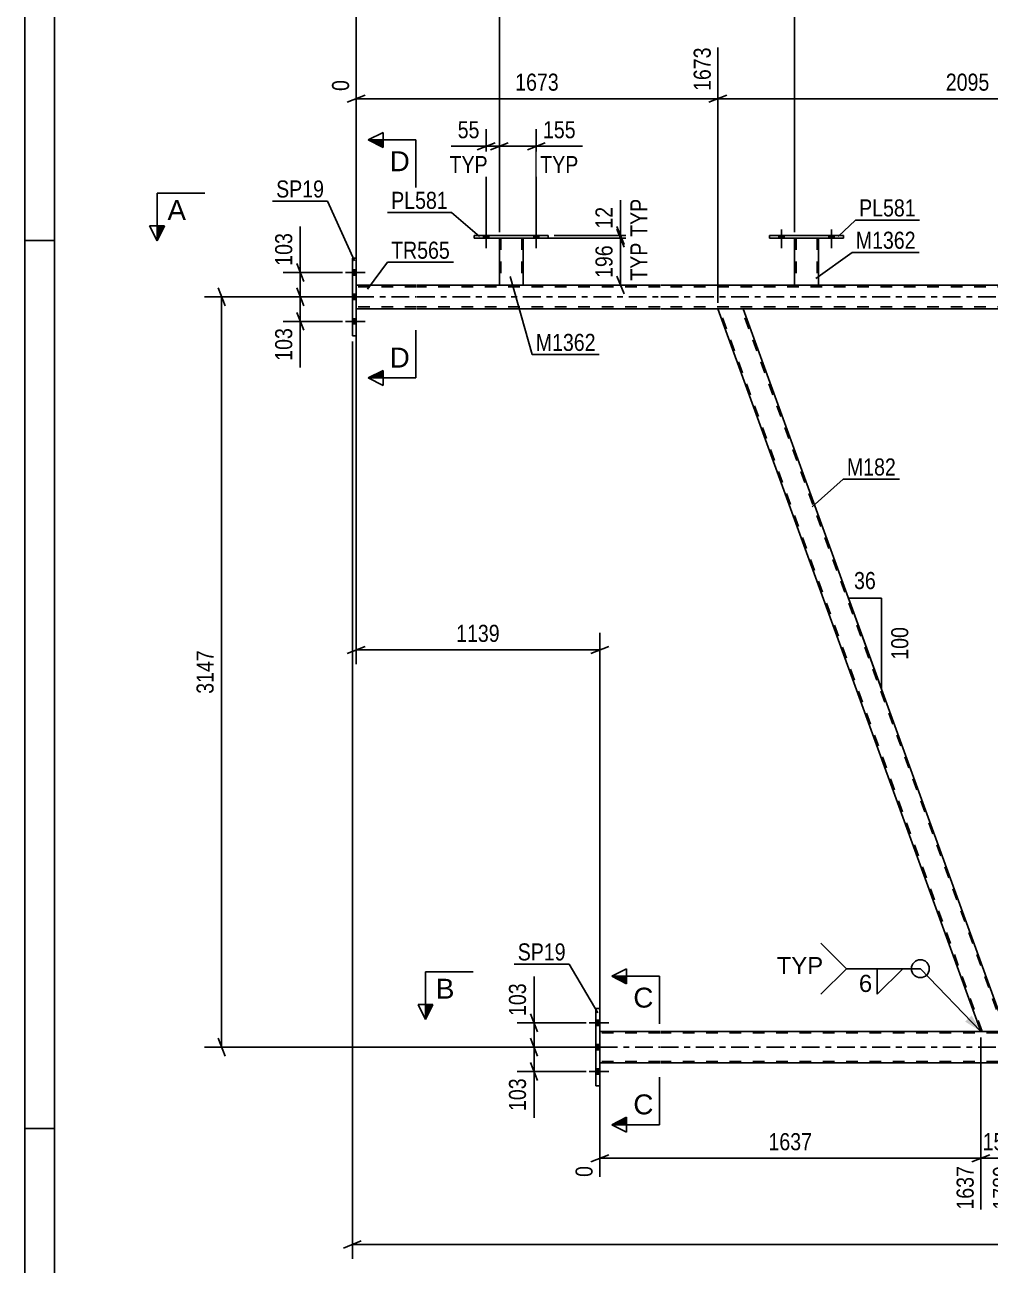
# Model space of a CAD drawing. Header units: millimetres. Extents: x 0 to 841, y 0 to 594.
# Drawn here: x 0 to 162, y 275.1 to 483.2 of the extents above; entities that cross this region are included whole.
import ezdxf

# ---------------------------------------------------------------- set-up
doc = ezdxf.new("R2010")
doc.units = ezdxf.units.MM
doc.linetypes.add('DXK_LINE_DOT2', pattern=[3.9198, 1.9599, -1.9599])
doc.linetypes.add('DXK_LINE_DOT3', pattern=[5.9187, 2.979, -0.9799, 0.9799, -0.9799])
doc.styles.add('Arial', font='ARIAL.TTF', dxfattribs={"height": 0.2})
doc.styles.add('Arial Narrow', font='ARIALN.TTF', dxfattribs={"height": 0.2})

# ---------------------------------------------------------------- blocks, each defined once
blk = doc.blocks.new('Unknown-103609051-1133')
at = {"color": 5, "linetype": 'Continuous'}
for p, q in [((0, 594), (0, 0)), ((5, 589), (5, 5)), ((5, 447), (0, 447)), ((5, 298), (0, 298))]:
    blk.add_line(p, q, dxfattribs=at)
blk = doc.blocks.new('Bolt-103609051-3653 - 3646')
at = {"linetype": 'Continuous'}
for points in [[(76.99, 447.37), (77.87, 447.37), (77.87, 447.85), (76.99, 447.85)], [(85.39, 447.37), (86.27, 447.37), (86.27, 447.85), (85.39, 447.85)]]:
    blk.add_hatch(color=1, dxfattribs=at).paths.add_polyline_path(points)
at = {"color": 1, "linetype": 'Continuous'}
for p, q in [((76.99, 447.85), (76.99, 447.37)), ((77.43, 448.85), (77.43, 445.73)), ((77.87, 447.85), (77.87, 447.37)), ((85.39, 447.85), (85.39, 447.37)), ((85.83, 448.85), (85.83, 445.73)), ((86.27, 447.85), (86.27, 447.37))]:
    blk.add_line(p, q, dxfattribs=at)
blk = doc.blocks.new('Bolt-103609051-3651 - 3646')
at = {"linetype": 'Continuous'}
for points in [[(126.54, 447.37), (127.42, 447.37), (127.42, 447.85), (126.54, 447.85)], [(134.94, 447.37), (135.82, 447.37), (135.82, 447.85), (134.94, 447.85)]]:
    blk.add_hatch(color=1, dxfattribs=at).paths.add_polyline_path(points)
at = {"color": 1, "linetype": 'Continuous'}
for p, q in [((126.54, 447.85), (126.54, 447.37)), ((126.98, 448.85), (126.98, 445.73)), ((127.42, 447.85), (127.42, 447.37)), ((134.94, 447.85), (134.94, 447.37)), ((135.38, 448.85), (135.38, 445.73)), ((135.82, 447.85), (135.82, 447.37))]:
    blk.add_line(p, q, dxfattribs=at)
blk = doc.blocks.new('Bolt-103609051-3652 - 3646')
at = {"linetype": 'Continuous'}
for points in [[(126.54, 447.37), (127.42, 447.37), (127.42, 447.85), (126.54, 447.85)], [(134.94, 447.37), (135.82, 447.37), (135.82, 447.85), (134.94, 447.85)]]:
    blk.add_hatch(color=1, dxfattribs=at).paths.add_polyline_path(points)
at = {"color": 1, "linetype": 'Continuous'}
for p, q in [((126.54, 447.85), (126.54, 447.37)), ((126.98, 448.85), (126.98, 445.73)), ((127.42, 447.85), (127.42, 447.37)), ((134.94, 447.85), (134.94, 447.37)), ((135.38, 448.85), (135.38, 445.73)), ((135.82, 447.85), (135.82, 447.37))]:
    blk.add_line(p, q, dxfattribs=at)
blk = doc.blocks.new('Bolt-103609051-3654 - 3646')
at = {"linetype": 'Continuous'}
for points in [[(76.99, 447.37), (77.87, 447.37), (77.87, 447.85), (76.99, 447.85)], [(85.39, 447.37), (86.27, 447.37), (86.27, 447.85), (85.39, 447.85)]]:
    blk.add_hatch(color=1, dxfattribs=at).paths.add_polyline_path(points)
at = {"color": 1, "linetype": 'Continuous'}
for p, q in [((76.99, 447.85), (76.99, 447.37)), ((77.43, 448.85), (77.43, 445.73)), ((77.87, 447.85), (77.87, 447.37)), ((85.39, 447.85), (85.39, 447.37)), ((85.83, 448.85), (85.83, 445.73)), ((86.27, 447.85), (86.27, 447.37))]:
    blk.add_line(p, q, dxfattribs=at)
blk = doc.blocks.new('Part-103609051-3669 - 3646')
at = {"color": 2, "linetype": 'Continuous'}
for p, q in [((124.98, 447.85), (124.98, 447.37)), ((137.38, 447.85), (124.98, 447.85)), ((137.38, 447.37), (137.38, 447.85)), ((124.98, 447.37), (137.38, 447.37))]:
    blk.add_line(p, q, dxfattribs=at)
blk = doc.blocks.new('Part-103609051-3684 - 3646')
at = {"color": 7, "linetype": 'DXK_LINE_DOT2'}
for p, q in [((79.63, 447.38), (83.63, 447.38)), ((79.63, 447.37), (79.63, 447.38)), ((79.63, 447.38), (79.63, 447.37)), ((79.87, 447.38), (79.87, 439.53)), ((83.39, 447.38), (83.39, 439.53)), ((83.63, 447.38), (83.63, 447.37)), ((83.63, 447.37), (83.63, 447.38)), ((83.37, 439.53), (83.33, 439.53)), ((83.33, 439.53), (83.37, 439.53)), ((83.39, 439.53), (83.37, 439.53)), ((83.37, 439.53), (83.39, 439.53))]:
    blk.add_line(p, q, dxfattribs=at)
at = {"color": 2, "linetype": 'Continuous'}
for p, q in [((79.63, 447.37), (79.63, 439.53)), ((83.63, 447.37), (83.63, 439.53)), ((79.63, 439.53), (83.63, 439.53))]:
    blk.add_line(p, q, dxfattribs=at)
blk = doc.blocks.new('Part-103609051-3689 - 3646')
at = {"color": 2, "linetype": 'Continuous'}
for p, q in [((75.43, 447.85), (75.43, 447.37)), ((87.83, 447.85), (75.43, 447.85)), ((87.83, 447.37), (87.83, 447.85)), ((75.43, 447.37), (87.83, 447.37))]:
    blk.add_line(p, q, dxfattribs=at)
blk = doc.blocks.new('Part-103609051-3850 - 3646')
at = {"color": 7, "linetype": 'DXK_LINE_DOT2'}
for p, q in [((129.18, 447.38), (133.18, 447.38)), ((129.18, 447.37), (129.18, 447.38)), ((129.18, 447.38), (129.18, 447.37)), ((129.42, 447.38), (129.42, 439.53)), ((132.94, 447.38), (132.94, 439.53)), ((133.18, 447.38), (133.18, 447.37)), ((133.18, 447.37), (133.18, 447.38)), ((132.92, 439.53), (132.88, 439.53)), ((132.88, 439.53), (132.92, 439.53)), ((132.94, 439.53), (132.92, 439.53)), ((132.92, 439.53), (132.94, 439.53))]:
    blk.add_line(p, q, dxfattribs=at)
at = {"color": 2, "linetype": 'Continuous'}
for p, q in [((129.18, 447.37), (129.18, 439.53)), ((133.18, 447.37), (133.18, 439.53)), ((129.18, 439.53), (133.18, 439.53))]:
    blk.add_line(p, q, dxfattribs=at)
blk = doc.blocks.new('Bolt-103609051-3911 - 3646')
at = {"linetype": 'Continuous'}
for points in [[(96.48, 315.33), (96.48, 316.21), (95.84, 316.21), (95.84, 315.33)], [(96.48, 315.33), (96.48, 316.21), (95.84, 316.21), (95.84, 315.33)], [(96.48, 315.33), (96.48, 316.21), (95.84, 316.21), (95.84, 315.33)], [(96.48, 311.23), (96.48, 312.11), (95.84, 312.11), (95.84, 311.23)], [(96.48, 311.23), (96.48, 312.11), (95.84, 312.11), (95.84, 311.23)], [(96.48, 307.13), (96.48, 308.01), (95.84, 308.01), (95.84, 307.13)], [(96.48, 307.13), (96.48, 308.01), (95.84, 308.01), (95.84, 307.13)], [(96.48, 307.13), (96.48, 308.01), (95.84, 308.01), (95.84, 307.13)]]:
    blk.add_hatch(color=1, dxfattribs=at).paths.add_polyline_path(points)
at = {"color": 1, "linetype": 'Continuous'}
for p, q in [((94.68, 315.77), (98, 315.77)), ((94.68, 315.77), (98, 315.77)), ((94.68, 315.77), (98, 315.77)), ((95.84, 316.21), (96.48, 316.21)), ((95.84, 316.21), (96.48, 316.21)), ((95.84, 316.21), (96.48, 316.21)), ((95.84, 315.33), (96.48, 315.33)), ((95.84, 315.33), (96.48, 315.33)), ((95.84, 315.33), (96.48, 315.33)), ((94.68, 311.67), (98, 311.67)), ((94.68, 311.67), (98, 311.67)), ((95.84, 312.11), (96.48, 312.11)), ((95.84, 312.11), (96.48, 312.11)), ((95.84, 311.23), (96.48, 311.23)), ((95.84, 311.23), (96.48, 311.23)), ((95.84, 308.01), (96.48, 308.01)), ((95.84, 308.01), (96.48, 308.01)), ((95.84, 308.01), (96.48, 308.01)), ((94.68, 307.57), (98, 307.57)), ((94.68, 307.57), (98, 307.57)), ((94.68, 307.57), (98, 307.57)), ((95.84, 307.13), (96.48, 307.13)), ((95.84, 307.13), (96.48, 307.13)), ((95.84, 307.13), (96.48, 307.13))]:
    blk.add_line(p, q, dxfattribs=at)
blk = doc.blocks.new('Bolt-103609051-3912 - 3646')
at = {"linetype": 'Continuous'}
for points in [[(55.61, 441.19), (55.61, 442.07), (54.97, 442.07), (54.97, 441.19)], [(55.61, 441.19), (55.61, 442.07), (54.97, 442.07), (54.97, 441.19)], [(55.61, 441.19), (55.61, 442.07), (54.97, 442.07), (54.97, 441.19)], [(55.61, 437.09), (55.61, 437.97), (54.97, 437.97), (54.97, 437.09)], [(55.61, 437.09), (55.61, 437.97), (54.97, 437.97), (54.97, 437.09)], [(55.61, 432.99), (55.61, 433.87), (54.97, 433.87), (54.97, 432.99)], [(55.61, 432.99), (55.61, 433.87), (54.97, 433.87), (54.97, 432.99)], [(55.61, 432.99), (55.61, 433.87), (54.97, 433.87), (54.97, 432.99)]]:
    blk.add_hatch(color=1, dxfattribs=at).paths.add_polyline_path(points)
at = {"color": 1, "linetype": 'Continuous'}
for p, q in [((53.81, 441.63), (57.13, 441.63)), ((53.81, 441.63), (57.13, 441.63)), ((53.81, 441.63), (57.13, 441.63)), ((54.97, 442.07), (55.61, 442.07)), ((54.97, 442.07), (55.61, 442.07)), ((54.97, 442.07), (55.61, 442.07)), ((54.97, 441.19), (55.61, 441.19)), ((54.97, 441.19), (55.61, 441.19)), ((54.97, 441.19), (55.61, 441.19)), ((53.81, 437.53), (57.13, 437.53)), ((53.81, 437.53), (57.13, 437.53)), ((54.97, 437.97), (55.61, 437.97)), ((54.97, 437.97), (55.61, 437.97)), ((54.97, 437.09), (55.61, 437.09)), ((54.97, 437.09), (55.61, 437.09)), ((53.81, 433.43), (57.13, 433.43)), ((53.81, 433.43), (57.13, 433.43)), ((53.81, 433.43), (57.13, 433.43)), ((54.97, 433.87), (55.61, 433.87)), ((54.97, 433.87), (55.61, 433.87)), ((54.97, 433.87), (55.61, 433.87)), ((54.97, 432.99), (55.61, 432.99)), ((54.97, 432.99), (55.61, 432.99)), ((54.97, 432.99), (55.61, 432.99))]:
    blk.add_line(p, q, dxfattribs=at)
blk = doc.blocks.new('Part-103609051-3951 - 3646')
at = {"color": 2, "linetype": 'Continuous'}
for p, q in [((160.42, 314.31), (116.3, 435.53)), ((116.3, 435.53), (120.55, 435.53)), ((163.41, 317.78), (120.55, 435.53))]:
    blk.add_line(p, q, dxfattribs=at)
at = {"color": 7, "linetype": 'DXK_LINE_DOT2'}
for p, q in [((160.67, 314.31), (116.55, 435.53)), ((164.42, 314.31), (120.3, 435.53)), ((164.67, 314.31), (163.41, 317.78)), ((160.42, 314.31), (164.67, 314.31))]:
    blk.add_line(p, q, dxfattribs=at)
blk = doc.blocks.new('Part-103609051-4006 - 3646')
at = {"color": 2, "linetype": 'Continuous'}
for p, q in [((106.6, 314.31), (96.48, 314.31)), ((241.28, 314.31), (106.7, 314.31)), ((106.6, 309.03), (96.48, 309.03)), ((241.28, 309.03), (106.7, 309.03))]:
    blk.add_line(p, q, dxfattribs=at)
at = {"color": 7, "linetype": 'DXK_LINE_DOT2'}
for p, q in [((96.48, 309.03), (96.48, 314.31)), ((106.6, 314.07), (96.48, 314.07)), ((782.64, 314.07), (106.7, 314.07)), ((106.6, 309.27), (96.48, 309.27)), ((782.64, 309.27), (106.7, 309.27))]:
    blk.add_line(p, q, dxfattribs=at)
at = {"color": 7, "linetype": 'DXK_LINE_DOT3'}
for p, q in [((96.48, 311.67), (106.6, 311.67)), ((106.7, 311.67), (782.64, 311.67))]:
    blk.add_line(p, q, dxfattribs=at)
blk = doc.blocks.new('Part-103609051-4051 - 3646')
at = {"color": 2, "linetype": 'Continuous'}
for p, q in [((95.84, 305.17), (95.84, 318.17)), ((95.84, 318.17), (96.48, 318.17)), ((96.48, 318.17), (96.48, 305.17)), ((96.48, 305.17), (95.84, 305.17))]:
    blk.add_line(p, q, dxfattribs=at)
blk = doc.blocks.new('Part-103609051-4077 - 3646')
at = {"color": 2, "linetype": 'Continuous'}
for p, q in [((65.73, 439.53), (55.61, 439.53)), ((106.6, 439.53), (65.83, 439.53)), ((486.74, 439.53), (106.7, 439.53)), ((65.73, 435.53), (55.61, 435.53)), ((106.6, 435.53), (65.83, 435.53)), ((116.3, 435.53), (106.7, 435.53)), ((200.11, 435.53), (120.55, 435.53))]:
    blk.add_line(p, q, dxfattribs=at)
at = {"color": 7, "linetype": 'DXK_LINE_DOT2'}
for p, q in [((55.61, 435.53), (55.61, 439.53)), ((65.73, 439.21), (55.61, 439.21)), ((106.6, 439.21), (65.83, 439.21)), ((608.1, 439.21), (106.7, 439.21)), ((65.73, 435.85), (55.61, 435.85)), ((106.6, 435.85), (65.83, 435.85)), ((608.1, 435.85), (106.7, 435.85)), ((120.55, 435.53), (116.3, 435.53))]:
    blk.add_line(p, q, dxfattribs=at)
at = {"color": 7, "linetype": 'DXK_LINE_DOT3'}
for p, q in [((55.61, 437.53), (65.73, 437.53)), ((65.83, 437.53), (106.6, 437.53)), ((106.7, 437.53), (608.1, 437.53))]:
    blk.add_line(p, q, dxfattribs=at)
blk = doc.blocks.new('Part-103609051-4096 - 3646')
at = {"color": 2, "linetype": 'Continuous'}
for p, q in [((54.97, 431.03), (54.97, 444.03)), ((54.97, 444.03), (55.61, 444.03)), ((55.61, 444.03), (55.61, 431.03)), ((55.61, 431.03), (54.97, 431.03))]:
    blk.add_line(p, q, dxfattribs=at)
blk = doc.blocks.new('StraightDimension-103609051-14133 - 3646')
at = {"color": 7, "linetype": 'Continuous'}
for p, q in [((79.63, 448.38), (79.63, 496.32)), ((55.61, 440.53), (55.61, 492.67)), ((57.11, 490.14), (54.11, 488.94)), ((55.61, 489.54), (79.63, 489.54)), ((78.13, 488.94), (81.13, 490.14))]:
    blk.add_line(p, q, dxfattribs=at)
at = {"color": 0, "linetype": 'Continuous'}
for points in [[(79.03, 496.92), (74.83, 496.92), (74.83, 490.24), (79.03, 490.24)], [(55.01, 493.27), (50.81, 493.27), (50.81, 490.24), (55.01, 490.24)]]:
    blk.add_wipeout(points, dxfattribs=at)
at = {"color": 0}
blk.add_wipeout([(70.96, 490.29), (70.96, 494.49), (64.27, 494.49), (64.27, 490.29)], dxfattribs=at)
at = {"color": 3, "linetype": 'Continuous', "style": 'Arial Narrow'}
for s, height, p in [('718', 2.863, (78.43, 490.84)), ('0', 2.86, (54.41, 490.84))]:
    blk.add_text(s, height=height, rotation=90.0002, dxfattribs=at).set_placement(p)
at = {"color": 3, "style": 'Arial Narrow'}
blk.add_text('718', height=2.863, dxfattribs=at).set_placement((64.87, 490.89))
blk = doc.blocks.new('StraightDimension-103609051-4889 - 3646')
at = {"color": 7, "linetype": 'Continuous'}
for p, q in [((99.37, 448.88), (100.57, 445.88)), ((84.63, 447.38), (102.37, 447.38)), ((99.97, 439.53), (99.97, 447.38)), ((84.63, 439.53), (102.37, 439.53)), ((100.57, 438.03), (99.37, 441.03))]:
    blk.add_line(p, q, dxfattribs=at)
at = {"color": 0}
blk.add_wipeout([(99.22, 446.8), (95.02, 446.8), (95.02, 440.11), (99.22, 440.11)], dxfattribs=at)
at = {"color": 0, "linetype": 'Continuous'}
blk.add_wipeout([(105.07, 447.25), (100.87, 447.25), (100.87, 439.66), (105.07, 439.66)], dxfattribs=at)
at = {"color": 3, "style": 'Arial Narrow'}
blk.add_text('196', height=2.863, rotation=90.0002, dxfattribs=at).set_placement((98.62, 440.71))
at = {"color": 3, "linetype": 'Continuous', "style": 'Arial Narrow'}
blk.add_text('TYP', height=2.863, rotation=90.0002, dxfattribs=at).set_placement((104.47, 440.26))
blk = doc.blocks.new('StraightDimension-103609051-5082 - 3646')
at = {"color": 7, "linetype": 'Continuous'}
for p, q in [((53.3, 437.53), (43.37, 437.53)), ((45.62, 439.03), (46.82, 436.03)), ((46.22, 433.43), (46.22, 437.53)), ((46.82, 431.93), (45.62, 434.93)), ((53.3, 433.43), (43.37, 433.43))]:
    blk.add_line(p, q, dxfattribs=at)
at = {"color": 0}
blk.add_wipeout([(45.47, 432.91), (41.27, 432.91), (41.27, 426.22), (45.47, 426.22)], dxfattribs=at)
at = {"color": 7, "linetype": 'Continuous'}
blk.add_line((46.22, 433.43), (46.22, 425.7), dxfattribs=at)
blk.add_line((46.22, 433.43), (46.22, 425.7), dxfattribs=at)
at = {"color": 3, "style": 'Arial Narrow'}
blk.add_text('103', height=2.863, rotation=90.0002, dxfattribs=at).set_placement((44.87, 426.82))
blk = doc.blocks.new('StraightDimension-103609051-14132 - 3646')
at = {"color": 7, "linetype": 'Continuous'}
for p, q in [((129.18, 448.38), (129.18, 498.15)), ((79.63, 448.38), (79.63, 496.32)), ((81.13, 490.14), (78.13, 488.94)), ((79.63, 489.54), (129.18, 489.54)), ((127.68, 488.94), (130.68, 490.14))]:
    blk.add_line(p, q, dxfattribs=at)
at = {"color": 0, "linetype": 'Continuous'}
blk.add_wipeout([(128.58, 498.75), (124.38, 498.75), (124.38, 490.24), (128.58, 490.24)], dxfattribs=at)
at = {"color": 0}
blk.add_wipeout([(108.66, 490.29), (108.66, 494.49), (100.14, 494.49), (100.14, 490.29)], dxfattribs=at)
at = {"color": 3, "linetype": 'Continuous', "style": 'Arial Narrow'}
blk.add_text('1995', height=2.863, rotation=90.0002, dxfattribs=at).set_placement((127.98, 490.84))
at = {"color": 3, "style": 'Arial Narrow'}
blk.add_text('1277', height=2.863, dxfattribs=at).set_placement((100.74, 490.89))
blk = doc.blocks.new('StraightDimension-103609051-4497 - 3646')
at = {"color": 7, "linetype": 'Continuous'}
for p, q in [((54.97, 430.03), (54.97, 276.17)), ((56.47, 279.17), (53.47, 277.97)), ((54.97, 278.57), (793.5, 278.57))]:
    blk.add_line(p, q, dxfattribs=at)
blk = doc.blocks.new('StraightDimension-103609051-22970 - 3646')
at = {"color": 7, "linetype": 'Continuous'}
for p, q in [((79.63, 448.37), (79.63, 465.65)), ((85.83, 448.85), (85.83, 465.65)), ((78.13, 462.2), (81.13, 463.4)), ((79.63, 462.8), (85.83, 462.8)), ((87.33, 463.4), (84.33, 462.2))]:
    blk.add_line(p, q, dxfattribs=at)
at = {"color": 0}
blk.add_wipeout([(93.03, 463.55), (93.03, 467.75), (86.35, 467.75), (86.35, 463.55)], dxfattribs=at)
at = {"color": 7, "linetype": 'Continuous'}
blk.add_line((85.83, 462.8), (93.56, 462.8), dxfattribs=at)
at = {"color": 3, "style": 'Arial Narrow'}
blk.add_text('155', height=2.863, dxfattribs=at).set_placement((86.95, 464.15))
at = {"color": 0, "linetype": 'Continuous'}
blk.add_wipeout([(93.49, 457.7), (93.49, 461.9), (85.9, 461.9), (85.9, 457.7)], dxfattribs=at)
at = {"color": 7, "linetype": 'Continuous'}
blk.add_line((85.83, 462.8), (93.56, 462.8), dxfattribs=at)
at = {"color": 3, "linetype": 'Continuous', "style": 'Arial Narrow'}
blk.add_text('TYP', height=2.863, dxfattribs=at).set_placement((86.5, 458.3))
blk = doc.blocks.new('StraightDimension-103609051-4190 - 3646')
at = {"color": 7, "linetype": 'Continuous'}
for p, q in [((53.97, 437.53), (30.18, 437.53)), ((33.63, 436.03), (32.43, 439.03)), ((33.03, 311.67), (33.03, 437.53)), ((32.43, 313.17), (33.63, 310.17)), ((94.84, 311.67), (30.18, 311.67))]:
    blk.add_line(p, q, dxfattribs=at)
at = {"color": 0}
blk.add_wipeout([(32.28, 378.86), (28.08, 378.86), (28.08, 370.35), (32.28, 370.35)], dxfattribs=at)
at = {"color": 3, "style": 'Arial Narrow'}
blk.add_text('3147', height=2.863, rotation=90.0002, dxfattribs=at).set_placement((31.68, 370.95))
blk = doc.blocks.new('StraightDimension-103609051-4465 - 3646')
at = {"color": 7, "linetype": 'Continuous'}
for p, q in [((160.42, 313.31), (160.42, 284.42)), ((166.52, 313.31), (166.52, 284.42)), ((158.92, 292.43), (161.92, 293.63)), ((168.02, 293.63), (165.02, 292.43)), ((160.42, 293.03), (166.52, 293.03))]:
    blk.add_line(p, q, dxfattribs=at)
at = {"color": 0}
blk.add_wipeout([(166.81, 293.78), (166.81, 297.98), (160.13, 297.98), (160.13, 293.78)], dxfattribs=at)
at = {"color": 0, "linetype": 'Continuous'}
blk.add_wipeout([(165.92, 292.33), (161.72, 292.33), (161.72, 283.82), (165.92, 283.82)], dxfattribs=at)
at = {"color": 3, "style": 'Arial Narrow'}
blk.add_text('153', height=2.863, dxfattribs=at).set_placement((160.73, 294.38))
at = {"color": 3, "linetype": 'Continuous', "style": 'Arial Narrow'}
blk.add_text('1789', height=2.863, rotation=90.0002, dxfattribs=at).set_placement((165.32, 284.42))
blk = doc.blocks.new('StraightDimension-103609051-4484 - 3646')
at = {"color": 7, "linetype": 'Continuous'}
for p, q in [((160.42, 313.31), (160.42, 284.42)), ((96.48, 308.03), (96.48, 289.9)), ((97.98, 293.63), (94.98, 292.43)), ((158.92, 292.43), (161.92, 293.63)), ((96.48, 293.03), (160.42, 293.03))]:
    blk.add_line(p, q, dxfattribs=at)
at = {"color": 0}
blk.add_wipeout([(132.7, 293.78), (132.7, 297.98), (124.19, 297.98), (124.19, 293.78)], dxfattribs=at)
at = {"color": 0, "linetype": 'Continuous'}
for points in [[(95.88, 292.33), (91.68, 292.33), (91.68, 289.3), (95.88, 289.3)], [(159.82, 292.33), (155.62, 292.33), (155.62, 283.82), (159.82, 283.82)]]:
    blk.add_wipeout(points, dxfattribs=at)
at = {"color": 3, "style": 'Arial Narrow'}
blk.add_text('1637', height=2.863, dxfattribs=at).set_placement((124.79, 294.38))
at = {"color": 3, "linetype": 'Continuous', "style": 'Arial Narrow'}
for s, height, p in [('0', 2.86, (95.28, 289.9)), ('1637', 2.863, (159.22, 284.42))]:
    blk.add_text(s, height=height, rotation=90.0002, dxfattribs=at).set_placement(p)
blk = doc.blocks.new('StraightDimension-103609051-4861 - 3646')
at = {"color": 7, "linetype": 'Continuous'}
for p, q in [((55.61, 434.53), (55.61, 375.91)), ((96.48, 315.31), (96.48, 381.16)), ((57.11, 378.91), (54.11, 377.71)), ((94.98, 377.71), (97.98, 378.91)), ((55.61, 378.31), (96.48, 378.31))]:
    blk.add_line(p, q, dxfattribs=at)
at = {"color": 0}
blk.add_wipeout([(80.3, 379.06), (80.3, 383.26), (71.78, 383.26), (71.78, 379.06)], dxfattribs=at)
at = {"color": 3, "style": 'Arial Narrow'}
blk.add_text('1139', height=2.863, dxfattribs=at).set_placement((72.38, 379.66))
blk = doc.blocks.new('StraightDimension-103609051-4881 - 3646')
at = {"color": 7, "linetype": 'Continuous'}
for p, q in [((88.83, 447.85), (102.37, 447.85)), ((99.37, 449.35), (100.57, 446.35)), ((100.57, 445.88), (99.37, 448.88)), ((99.97, 447.38), (99.97, 447.85)), ((84.63, 447.38), (102.37, 447.38))]:
    blk.add_line(p, q, dxfattribs=at)
at = {"color": 0}
blk.add_wipeout([(99.22, 453.24), (95.02, 453.24), (95.02, 448.38), (99.22, 448.38)], dxfattribs=at)
at = {"color": 7, "linetype": 'Continuous'}
blk.add_line((99.97, 447.85), (99.97, 453.76), dxfattribs=at)
at = {"color": 3, "style": 'Arial Narrow'}
blk.add_text('12', height=2.863, rotation=90.0002, dxfattribs=at).set_placement((98.62, 448.98))
at = {"color": 0, "linetype": 'Continuous'}
blk.add_wipeout([(105.07, 454.6), (100.87, 454.6), (100.87, 447.01), (105.07, 447.01)], dxfattribs=at)
at = {"color": 7, "linetype": 'Continuous'}
blk.add_line((99.97, 447.85), (99.97, 453.76), dxfattribs=at)
at = {"color": 3, "linetype": 'Continuous', "style": 'Arial Narrow'}
blk.add_text('TYP', height=2.863, rotation=90.0002, dxfattribs=at).set_placement((104.47, 447.61))
blk = doc.blocks.new('StraightDimension-103609051-5072 - 3646')
at = {"color": 7, "linetype": 'Continuous'}
for p, q in [((53.3, 441.63), (43.37, 441.63)), ((45.62, 443.13), (46.82, 440.13)), ((46.22, 437.53), (46.22, 441.63)), ((53.3, 437.53), (43.37, 437.53)), ((46.82, 436.03), (45.62, 439.03))]:
    blk.add_line(p, q, dxfattribs=at)
at = {"color": 0}
blk.add_wipeout([(45.47, 448.84), (41.27, 448.84), (41.27, 442.16), (45.47, 442.16)], dxfattribs=at)
at = {"color": 7, "linetype": 'Continuous'}
blk.add_line((46.22, 441.63), (46.22, 449.37), dxfattribs=at)
blk.add_line((46.22, 441.63), (46.22, 449.37), dxfattribs=at)
at = {"color": 3, "style": 'Arial Narrow'}
blk.add_text('103', height=2.863, rotation=90.0002, dxfattribs=at).set_placement((44.87, 442.76))
blk = doc.blocks.new('StraightDimension-103609051-5093 - 3646')
at = {"color": 7, "linetype": 'Continuous'}
for p, q in [((84.85, 317.27), (86.05, 314.27)), ((94.19, 315.77), (82.6, 315.77)), ((85.45, 311.67), (85.45, 315.77)), ((86.05, 310.17), (84.85, 313.17)), ((94.19, 311.67), (82.6, 311.67))]:
    blk.add_line(p, q, dxfattribs=at)
at = {"color": 0}
blk.add_wipeout([(84.7, 322.98), (80.5, 322.98), (80.5, 316.3), (84.7, 316.3)], dxfattribs=at)
at = {"color": 7, "linetype": 'Continuous'}
blk.add_line((85.45, 315.77), (85.45, 323.51), dxfattribs=at)
blk.add_line((85.45, 315.77), (85.45, 323.51), dxfattribs=at)
at = {"color": 3, "style": 'Arial Narrow'}
blk.add_text('103', height=2.863, rotation=90.0002, dxfattribs=at).set_placement((84.1, 316.9))
blk = doc.blocks.new('StraightDimension-103609051-5103 - 3646')
at = {"color": 7, "linetype": 'Continuous'}
for p, q in [((84.85, 313.17), (86.05, 310.17)), ((94.19, 311.67), (82.6, 311.67)), ((85.45, 307.57), (85.45, 311.67)), ((86.05, 306.07), (84.85, 309.07)), ((94.19, 307.57), (82.6, 307.57))]:
    blk.add_line(p, q, dxfattribs=at)
at = {"color": 0}
blk.add_wipeout([(84.7, 307.05), (80.5, 307.05), (80.5, 300.36), (84.7, 300.36)], dxfattribs=at)
at = {"color": 7, "linetype": 'Continuous'}
blk.add_line((85.45, 307.57), (85.45, 299.84), dxfattribs=at)
blk.add_line((85.45, 307.57), (85.45, 299.84), dxfattribs=at)
at = {"color": 3, "style": 'Arial Narrow'}
blk.add_text('103', height=2.863, rotation=90.0002, dxfattribs=at).set_placement((84.1, 300.96))
blk = doc.blocks.new('StraightDimension-103609051-13835 - 3646')
at = {"color": 7, "linetype": 'Continuous'}
for p, q in [((116.3, 436.53), (116.3, 479.39)), ((200.11, 436.53), (200.11, 479.39)), ((117.8, 471.38), (114.8, 470.18)), ((116.3, 470.78), (200.11, 470.78)), ((198.61, 470.18), (201.61, 471.38))]:
    blk.add_line(p, q, dxfattribs=at)
at = {"color": 0, "linetype": 'Continuous'}
blk.add_wipeout([(199.51, 479.99), (195.31, 479.99), (195.31, 471.48), (199.51, 471.48)], dxfattribs=at)
at = {"color": 0}
blk.add_wipeout([(162.46, 471.53), (162.46, 475.73), (153.95, 475.73), (153.95, 471.53)], dxfattribs=at)
at = {"color": 3, "linetype": 'Continuous', "style": 'Arial Narrow'}
blk.add_text('3769', height=2.863, rotation=90.0002, dxfattribs=at).set_placement((198.91, 472.08))
at = {"color": 3, "style": 'Arial Narrow'}
blk.add_text('2095', height=2.863, dxfattribs=at).set_placement((154.55, 472.13))
blk = doc.blocks.new('StraightDimension-103609051-13836 - 3646')
at = {"color": 7, "linetype": 'Continuous'}
for p, q in [((116.3, 436.53), (116.3, 479.39)), ((55.61, 445.03), (55.61, 473.91)), ((57.11, 471.38), (54.11, 470.18)), ((55.61, 470.78), (116.3, 470.78)), ((114.8, 470.18), (117.8, 471.38))]:
    blk.add_line(p, q, dxfattribs=at)
at = {"color": 0, "linetype": 'Continuous'}
for points in [[(115.7, 479.99), (111.5, 479.99), (111.5, 471.48), (115.7, 471.48)], [(55.01, 474.51), (50.81, 474.51), (50.81, 471.48), (55.01, 471.48)]]:
    blk.add_wipeout(points, dxfattribs=at)
at = {"color": 0}
blk.add_wipeout([(90.21, 471.53), (90.21, 475.73), (81.69, 475.73), (81.69, 471.53)], dxfattribs=at)
at = {"color": 3, "linetype": 'Continuous', "style": 'Arial Narrow'}
for s, height, p in [('1673', 2.863, (115.1, 472.08)), ('0', 2.86, (54.41, 472.08))]:
    blk.add_text(s, height=height, rotation=90.0002, dxfattribs=at).set_placement(p)
at = {"color": 3, "style": 'Arial Narrow'}
blk.add_text('1673', height=2.863, dxfattribs=at).set_placement((82.29, 472.13))
blk = doc.blocks.new('StraightDimension-103609051-14131 - 3646')
at = {"color": 7, "linetype": 'Continuous'}
for p, q in [((129.18, 448.38), (129.18, 498.15)), ((180.26, 448.38), (180.26, 498.15)), ((130.68, 490.14), (127.68, 488.94)), ((129.18, 489.54), (180.26, 489.54)), ((178.76, 488.94), (181.76, 490.14))]:
    blk.add_line(p, q, dxfattribs=at)
at = {"color": 0, "linetype": 'Continuous'}
blk.add_wipeout([(179.66, 498.75), (175.46, 498.75), (175.46, 490.24), (179.66, 490.24)], dxfattribs=at)
at = {"color": 0}
blk.add_wipeout([(158.97, 490.29), (158.97, 494.49), (150.46, 494.49), (150.46, 490.29)], dxfattribs=at)
at = {"color": 3, "linetype": 'Continuous', "style": 'Arial Narrow'}
blk.add_text('3272', height=2.863, rotation=90.0002, dxfattribs=at).set_placement((179.06, 490.84))
at = {"color": 3, "style": 'Arial Narrow'}
blk.add_text('1277', height=2.863, dxfattribs=at).set_placement((151.06, 490.89))
blk = doc.blocks.new('StraightDimension-103609051-22971 - 3646')
at = {"color": 7, "linetype": 'Continuous'}
for p, q in [((77.43, 448.85), (77.43, 465.65)), ((79.63, 448.37), (79.63, 465.65)), ((75.93, 462.2), (78.93, 463.4)), ((77.43, 462.8), (79.63, 462.8)), ((81.13, 463.4), (78.13, 462.2))]:
    blk.add_line(p, q, dxfattribs=at)
at = {"color": 0}
blk.add_wipeout([(76.9, 463.55), (76.9, 467.75), (72.04, 467.75), (72.04, 463.55)], dxfattribs=at)
at = {"color": 7, "linetype": 'Continuous'}
blk.add_line((77.43, 462.8), (71.52, 462.8), dxfattribs=at)
at = {"color": 3, "style": 'Arial Narrow'}
blk.add_text('55', height=2.863, dxfattribs=at).set_placement((72.64, 464.15))
at = {"color": 0, "linetype": 'Continuous'}
blk.add_wipeout([(78.27, 457.7), (78.27, 461.9), (70.68, 461.9), (70.68, 457.7)], dxfattribs=at)
at = {"color": 7, "linetype": 'Continuous'}
blk.add_line((77.43, 462.8), (71.52, 462.8), dxfattribs=at)
at = {"color": 3, "linetype": 'Continuous', "style": 'Arial Narrow'}
blk.add_text('TYP', height=2.863, dxfattribs=at).set_placement((71.28, 458.3))
blk = doc.blocks.new('AngleDimension-103609051-23018 - 3646')
at = {"color": 7, "linetype": 'Continuous'}
for p, q in [((141.96, 376.73), (138.21, 387.02)), ((143.75, 387.02), (138.21, 387.02)), ((143.75, 371.8), (138.21, 387.02)), ((143.75, 371.8), (143.75, 387.02))]:
    blk.add_line(p, q, dxfattribs=at)
at = {"color": 0}
for points in [[(143.41, 387.92), (143.41, 392.12), (138.55, 392.12), (138.55, 387.92)], [(148.85, 382.75), (144.65, 382.75), (144.65, 376.07), (148.85, 376.07)]]:
    blk.add_wipeout(points, dxfattribs=at)
at = {"color": 3, "style": 'Arial Narrow'}
blk.add_text('36', height=2.863, dxfattribs=at).set_placement((139.15, 388.52))
blk.add_text('100', height=2.863, rotation=90.0002, dxfattribs=at).set_placement((148.25, 376.67))
blk = doc.blocks.new('Mark-103609051-4047 - 3646')
at = {"color": 0}
blk.add_wipeout([(90.76, 326.22), (90.76, 329.22), (82.72, 329.22), (82.72, 326.22)], dxfattribs=at)
blk.add_wipeout([(90.76, 326.22), (90.76, 329.22), (82.72, 329.22), (82.72, 326.22)], dxfattribs=at)
at = {"color": 30, "linetype": 'Continuous'}
for p in [(82.12, 325.62), (96.15, 317.42)]:
    blk.add_line(p, (91.36, 325.62), dxfattribs=at)
at = {"color": 3, "style": 'Arial Narrow'}
blk.add_text('SP19', height=2.863, dxfattribs=at).set_placement((82.72, 326.22))
blk = doc.blocks.new('Mark-103609051-3665 - 3646')
at = {"color": 0}
blk.add_wipeout([(149.51, 451.03), (149.51, 454.03), (140, 454.03), (140, 451.03)], dxfattribs=at)
blk.add_wipeout([(149.51, 451.03), (149.51, 454.03), (140, 454.03), (140, 451.03)], dxfattribs=at)
at = {"color": 30, "linetype": 'Continuous'}
for p, q in [((136.46, 447.68), (139.4, 450.43)), ((139.4, 450.43), (150.11, 450.43))]:
    blk.add_line(p, q, dxfattribs=at)
at = {"color": 3, "style": 'Arial Narrow'}
blk.add_text('PL581', height=2.863, dxfattribs=at).set_placement((140, 451.03))
blk = doc.blocks.new('Mark-103609051-3680 - 3646')
at = {"color": 0}
blk.add_wipeout([(95.79, 428.47), (95.79, 431.47), (85.74, 431.47), (85.74, 428.47)], dxfattribs=at)
blk.add_wipeout([(95.79, 428.47), (95.79, 431.47), (85.74, 431.47), (85.74, 428.47)], dxfattribs=at)
at = {"color": 30, "linetype": 'Continuous'}
for p, q in [((81.43, 440.98), (85.14, 427.87)), ((85.14, 427.87), (96.39, 427.87))]:
    blk.add_line(p, q, dxfattribs=at)
at = {"color": 3, "style": 'Arial Narrow'}
blk.add_text('M1362', height=2.863, dxfattribs=at).set_placement((85.74, 428.47))
blk = doc.blocks.new('Mark-103609051-3685 - 3646')
at = {"color": 0}
blk.add_wipeout([(70.98, 452.3), (70.98, 455.3), (61.48, 455.3), (61.48, 452.3)], dxfattribs=at)
blk.add_wipeout([(70.98, 452.3), (70.98, 455.3), (61.48, 455.3), (61.48, 452.3)], dxfattribs=at)
at = {"color": 30, "linetype": 'Continuous'}
for p in [(60.88, 451.7), (76.28, 447.66)]:
    blk.add_line(p, (71.58, 451.7), dxfattribs=at)
at = {"color": 3, "style": 'Arial Narrow'}
blk.add_text('PL581', height=2.863, dxfattribs=at).set_placement((61.48, 452.3))
blk = doc.blocks.new('Mark-103609051-3846 - 3646')
at = {"color": 0}
blk.add_wipeout([(149.49, 445.61), (149.49, 448.61), (139.44, 448.61), (139.44, 445.61)], dxfattribs=at)
blk.add_wipeout([(149.49, 445.61), (149.49, 448.61), (139.44, 448.61), (139.44, 445.61)], dxfattribs=at)
at = {"color": 30, "linetype": 'Continuous'}
for p, q in [((132.72, 440.61), (138.84, 445.01)), ((138.84, 445.01), (150.09, 445.01))]:
    blk.add_line(p, q, dxfattribs=at)
at = {"color": 3, "style": 'Arial Narrow'}
blk.add_text('M1362', height=2.863, dxfattribs=at).set_placement((139.44, 445.61))
blk = doc.blocks.new('Mark-103609051-3947 - 3646')
at = {"color": 0}
blk.add_wipeout([(146.18, 407.57), (146.18, 410.57), (137.95, 410.57), (137.95, 407.57)], dxfattribs=at)
blk.add_wipeout([(146.18, 407.57), (146.18, 410.57), (137.95, 410.57), (137.95, 407.57)], dxfattribs=at)
at = {"color": 30, "linetype": 'Continuous'}
for p, q in [((132.1, 402.34), (137.35, 406.97)), ((137.35, 406.97), (146.78, 406.97))]:
    blk.add_line(p, q, dxfattribs=at)
at = {"color": 3, "style": 'Arial Narrow'}
blk.add_text('M182', height=2.863, dxfattribs=at).set_placement((137.95, 407.57))
blk = doc.blocks.new('SectionMark-103609051-5385 - 3646')
at = {"linetype": 'Continuous'}
for points in [[(60.11, 463.87), (60.11, 462.62), (57.61, 463.87)], [(60.11, 425.18), (60.11, 423.93), (57.61, 423.93)]]:
    blk.add_hatch(color=6, dxfattribs=at).paths.add_polyline_path(points)
at = {"color": 6, "linetype": 'Continuous'}
for p, q in [((57.61, 463.87), (60.11, 465.12)), ((60.11, 462.62), (60.11, 465.12)), ((65.61, 463.87), (57.61, 463.87)), ((57.61, 463.87), (60.11, 462.62)), ((57.61, 423.93), (60.11, 425.18)), ((60.11, 425.18), (60.11, 422.68)), ((65.61, 423.93), (57.61, 423.93)), ((60.11, 422.68), (57.61, 423.93))]:
    blk.add_line(p, q, dxfattribs=at)
at = {"color": 0, "linetype": 'Continuous'}
for points in [[(64.61, 458.62), (64.61, 462.12), (61.23, 462.12), (61.23, 458.62)], [(64.61, 425.68), (64.61, 429.18), (61.23, 429.18), (61.23, 425.68)]]:
    blk.add_wipeout(points, dxfattribs=at)
at = {"color": 6, "linetype": 'Continuous'}
for p, q in [((65.61, 463.87), (65.61, 455.87)), ((65.61, 423.93), (65.61, 431.93))]:
    blk.add_line(p, q, dxfattribs=at)
at = {"color": 3, "linetype": 'Continuous', "style": 'Arial'}
for p in [(61.23, 458.62), (61.23, 425.68)]:
    blk.add_text('D', height=3.34, dxfattribs=at).set_placement(p)
blk = doc.blocks.new('WeldMark-103609051-5415 - 3646')
at = {"linetype": 'Continuous'}
blk.add_hatch(color=30, dxfattribs=at).paths.add_polyline_path([(158.88, 316.99), (160.42, 314.31), (157.8, 315.95)])
at = {"color": 3, "linetype": 'Continuous'}
for q in [(133.57, 329.12), (133.57, 320.55)]:
    blk.add_line((137.86, 324.83), q, dxfattribs=at)
at = {"color": 30, "linetype": 'Continuous'}
blk.add_line((160.42, 314.31), (150.28, 324.83), dxfattribs=at)
at = {"color": 3, "linetype": 'Continuous'}
for start, end in [(90, 270), (270, 90)]:
    blk.add_arc((150.28, 324.83), 1.5, start, end, dxfattribs=at)
at = {"color": 0}
blk.add_wipeout([(142.38, 320.73), (142.38, 324.13), (139.76, 324.13), (139.76, 320.73)], dxfattribs=at)
at = {"color": 30, "linetype": 'Continuous'}
blk.add_line((137.86, 324.83), (150.28, 324.83), dxfattribs=at)
at = {"color": 3, "linetype": 'Continuous'}
for p, q in [((143.04, 324.83), (147.33, 324.83)), ((147.33, 324.83), (143.04, 320.55)), ((143.04, 320.55), (143.04, 324.83))]:
    blk.add_line(p, q, dxfattribs=at)
at = {"color": 3, "style": 'Arial'}
blk.add_text('6', height=2.87, dxfattribs=at).set_placement((139.96, 320.93))
at = {"color": 0, "linetype": 'Continuous'}
blk.add_wipeout([(133.96, 323.93), (133.96, 326.93), (126.18, 326.93), (126.18, 323.93)], dxfattribs=at)
blk.add_wipeout([(133.96, 323.93), (133.96, 326.93), (126.18, 326.93), (126.18, 323.93)], dxfattribs=at)
at = {"color": 3, "linetype": 'Continuous', "style": 'Arial'}
blk.add_text('TYP', height=2.865, dxfattribs=at).set_placement((126.18, 323.93))
blk = doc.blocks.new('SectionMark-103609051-5381 - 3646')
at = {"color": 6, "linetype": 'Continuous'}
for p, q in [((22.19, 454.93), (22.19, 446.93)), ((22.19, 446.93), (20.94, 449.43))]:
    blk.add_line(p, q, dxfattribs=at)
at = {"color": 0, "linetype": 'Continuous'}
blk.add_wipeout([(27.05, 450.43), (27.05, 453.93), (23.94, 453.93), (23.94, 450.43)], dxfattribs=at)
at = {"linetype": 'Continuous'}
blk.add_hatch(color=6, dxfattribs=at).paths.add_polyline_path([(22.19, 449.43), (23.44, 449.43), (22.19, 446.93)])
at = {"color": 6, "linetype": 'Continuous'}
for p, q in [((22.19, 454.93), (30.19, 454.93)), ((23.44, 449.43), (20.94, 449.43)), ((22.19, 446.93), (23.44, 449.43))]:
    blk.add_line(p, q, dxfattribs=at)
at = {"color": 3, "linetype": 'Continuous', "style": 'Arial'}
blk.add_text('A', height=3.34, dxfattribs=at).set_placement((23.94, 450.43))
blk = doc.blocks.new('Mark-103609051-4073 - 3646')
at = {"color": 0}
blk.add_wipeout([(71.33, 443.94), (71.33, 446.94), (61.47, 446.94), (61.47, 443.94)], dxfattribs=at)
blk.add_wipeout([(71.33, 443.94), (71.33, 446.94), (61.47, 446.94), (61.47, 443.94)], dxfattribs=at)
at = {"color": 30, "linetype": 'Continuous'}
for p, q in [((57.52, 438.82), (60.87, 443.34)), ((60.87, 443.34), (71.93, 443.34))]:
    blk.add_line(p, q, dxfattribs=at)
at = {"color": 3, "style": 'Arial Narrow'}
blk.add_text('TR565', height=2.863, dxfattribs=at).set_placement((61.47, 443.94))
blk = doc.blocks.new('Mark-103609051-4092 - 3646')
at = {"color": 0}
blk.add_wipeout([(50.22, 454.21), (50.22, 457.21), (42.18, 457.21), (42.18, 454.21)], dxfattribs=at)
blk.add_wipeout([(50.22, 454.21), (50.22, 457.21), (42.18, 457.21), (42.18, 454.21)], dxfattribs=at)
at = {"color": 30, "linetype": 'Continuous'}
for p in [(41.58, 453.61), (55.33, 443.59)]:
    blk.add_line(p, (50.82, 453.61), dxfattribs=at)
at = {"color": 3, "style": 'Arial Narrow'}
blk.add_text('SP19', height=2.863, dxfattribs=at).set_placement((42.18, 454.21))
blk = doc.blocks.new('SectionMark-103609051-5375 - 3646')
at = {"color": 6, "linetype": 'Continuous'}
for p, q in [((67.23, 324.31), (67.23, 316.31)), ((67.23, 316.31), (65.98, 318.81))]:
    blk.add_line(p, q, dxfattribs=at)
at = {"color": 0, "linetype": 'Continuous'}
blk.add_wipeout([(72.09, 319.81), (72.09, 323.31), (68.98, 323.31), (68.98, 319.81)], dxfattribs=at)
at = {"linetype": 'Continuous'}
blk.add_hatch(color=6, dxfattribs=at).paths.add_polyline_path([(67.23, 318.81), (68.48, 318.81), (67.23, 316.31)])
at = {"color": 6, "linetype": 'Continuous'}
for p, q in [((67.23, 324.31), (75.23, 324.31)), ((68.48, 318.81), (65.98, 318.81)), ((67.23, 316.31), (68.48, 318.81))]:
    blk.add_line(p, q, dxfattribs=at)
at = {"color": 3, "linetype": 'Continuous', "style": 'Arial'}
blk.add_text('B', height=3.34, dxfattribs=at).set_placement((68.98, 319.81))
blk = doc.blocks.new('SectionMark-103609051-5377 - 3646')
at = {"linetype": 'Continuous'}
for points in [[(100.98, 323.56), (100.98, 322.31), (98.48, 323.56)], [(100.98, 299.9), (100.98, 298.65), (98.48, 298.65)]]:
    blk.add_hatch(color=6, dxfattribs=at).paths.add_polyline_path(points)
at = {"color": 6, "linetype": 'Continuous'}
for p, q in [((98.48, 323.56), (100.98, 324.81)), ((100.98, 322.31), (100.98, 324.81)), ((106.48, 323.56), (98.48, 323.56)), ((98.48, 323.56), (100.98, 322.31)), ((98.48, 298.65), (100.98, 299.9)), ((100.98, 299.9), (100.98, 297.4)), ((106.48, 298.65), (98.48, 298.65)), ((100.98, 297.4), (98.48, 298.65))]:
    blk.add_line(p, q, dxfattribs=at)
at = {"color": 0, "linetype": 'Continuous'}
for points in [[(105.48, 318.31), (105.48, 321.81), (102.11, 321.81), (102.11, 318.31)], [(105.48, 300.4), (105.48, 303.9), (102.11, 303.9), (102.11, 300.4)]]:
    blk.add_wipeout(points, dxfattribs=at)
at = {"color": 6, "linetype": 'Continuous'}
for p, q in [((106.48, 323.56), (106.48, 315.56)), ((106.48, 298.65), (106.48, 306.65))]:
    blk.add_line(p, q, dxfattribs=at)
at = {"color": 3, "linetype": 'Continuous', "style": 'Arial'}
for p in [(102.11, 318.31), (102.11, 300.4)]:
    blk.add_text('C', height=3.34, dxfattribs=at).set_placement(p)

msp = doc.modelspace()

# ---------------------------------------------------------------- block references
for name in ['Unknown-103609051-1133', 'Part-103609051-3689 - 3646', 'Bolt-103609051-3653 - 3646', 'Bolt-103609051-3654 - 3646', 'Part-103609051-3669 - 3646', 'Bolt-103609051-3651 - 3646', 'Bolt-103609051-3652 - 3646', 'Part-103609051-3684 - 3646', 'Part-103609051-3850 - 3646', 'Part-103609051-4096 - 3646', 'Bolt-103609051-3912 - 3646', 'Part-103609051-4077 - 3646', 'Part-103609051-3951 - 3646', 'Part-103609051-4051 - 3646', 'Bolt-103609051-3911 - 3646', 'Part-103609051-4006 - 3646']:
    msp.add_blockref(name, (0, 0))

# ---------------------------------------------------------------- next in the draw order: block references
for name in ['StraightDimension-103609051-14133 - 3646', 'StraightDimension-103609051-4889 - 3646', 'StraightDimension-103609051-5082 - 3646']:
    msp.add_blockref(name, (0, 0))

# ---------------------------------------------------------------- next in the draw order: block references
for name in ['StraightDimension-103609051-14132 - 3646', 'StraightDimension-103609051-4497 - 3646']:
    msp.add_blockref(name, (0, 0))

# ---------------------------------------------------------------- next in the draw order: block references
for name in ['StraightDimension-103609051-13835 - 3646', 'StraightDimension-103609051-22970 - 3646', 'StraightDimension-103609051-4190 - 3646', 'Mark-103609051-3947 - 3646', 'AngleDimension-103609051-23018 - 3646', 'StraightDimension-103609051-4465 - 3646']:
    msp.add_blockref(name, (0, 0))

# ---------------------------------------------------------------- next in the draw order: block references
for name in ['StraightDimension-103609051-14131 - 3646', 'StraightDimension-103609051-4881 - 3646', 'StraightDimension-103609051-5072 - 3646', 'StraightDimension-103609051-4861 - 3646', 'StraightDimension-103609051-4484 - 3646']:
    msp.add_blockref(name, (0, 0))

# ---------------------------------------------------------------- next in the draw order: block references
for name in ['StraightDimension-103609051-13836 - 3646', 'Mark-103609051-3665 - 3646', 'WeldMark-103609051-5415 - 3646', 'StraightDimension-103609051-5093 - 3646']:
    msp.add_blockref(name, (0, 0))

# ---------------------------------------------------------------- next in the draw order: block references
for name in ['StraightDimension-103609051-22971 - 3646', 'Mark-103609051-3846 - 3646', 'Mark-103609051-3680 - 3646', 'Mark-103609051-4047 - 3646', 'StraightDimension-103609051-5103 - 3646']:
    msp.add_blockref(name, (0, 0))

# ---------------------------------------------------------------- next in the draw order: block references
for name in ['Mark-103609051-3685 - 3646', 'SectionMark-103609051-5375 - 3646']:
    msp.add_blockref(name, (0, 0))

# ---------------------------------------------------------------- next in the draw order: block references
for name in ['SectionMark-103609051-5385 - 3646', 'SectionMark-103609051-5377 - 3646']:
    msp.add_blockref(name, (0, 0))

# ---------------------------------------------------------------- next in the draw order: block references
msp.add_blockref('SectionMark-103609051-5381 - 3646', (0, 0))

# ---------------------------------------------------------------- next in the draw order: block references
for name in ['Mark-103609051-4092 - 3646', 'Mark-103609051-4073 - 3646']:
    msp.add_blockref(name, (0, 0))

doc.saveas('drawing.dxf')
